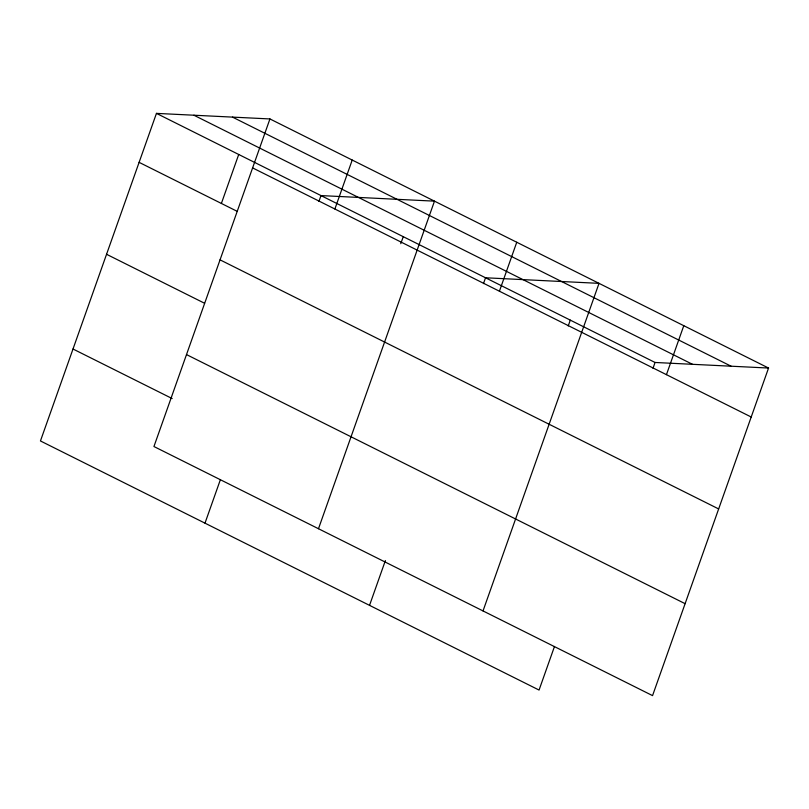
<?xml version="1.0" encoding="UTF-8"?>
<svg xmlns="http://www.w3.org/2000/svg" width="809" height="809" viewBox="0 0 809 809"><rect width="100%" height="100%" fill="white"/><g stroke="black" fill="none" stroke-linecap="round" stroke-linejoin="round"><path stroke-width="1.21" d="M269.943 118.943L153.943 446.528L652.55 695.619L768.55 368.044L269.943 118.943L156.45 113.381L40.45 440.956L539.057 690.057L554.499 646.442M221.383 203.443L238.716 154.489M204.99 523.16L220.432 479.545M318.928 201.411L320.991 195.586L434.484 201.148L318.483 528.722M334.875 209.015L352.218 160.051M400.779 243.681L403.256 236.683M369.531 605.365L385.387 560.566M483.469 283.615L485.531 277.78L599.024 283.352L483.024 610.926M499.416 291.21L516.759 242.245M568.231 325.956L570.294 320.131M652.994 368.307L655.057 362.472L768.55 368.044M666.444 374.658L683.787 325.693M232.496 117.113L731.093 366.204M193.907 115.222L692.504 364.313M156.45 113.381L655.057 362.472M252.61 167.908L751.207 417.009M139.108 162.346L237.158 211.331M220.048 259.851L718.655 508.942M106.555 254.289L204.596 303.274M186.505 354.585L685.112 603.676M73.012 349.013L172.186 398.564"/></g></svg>
